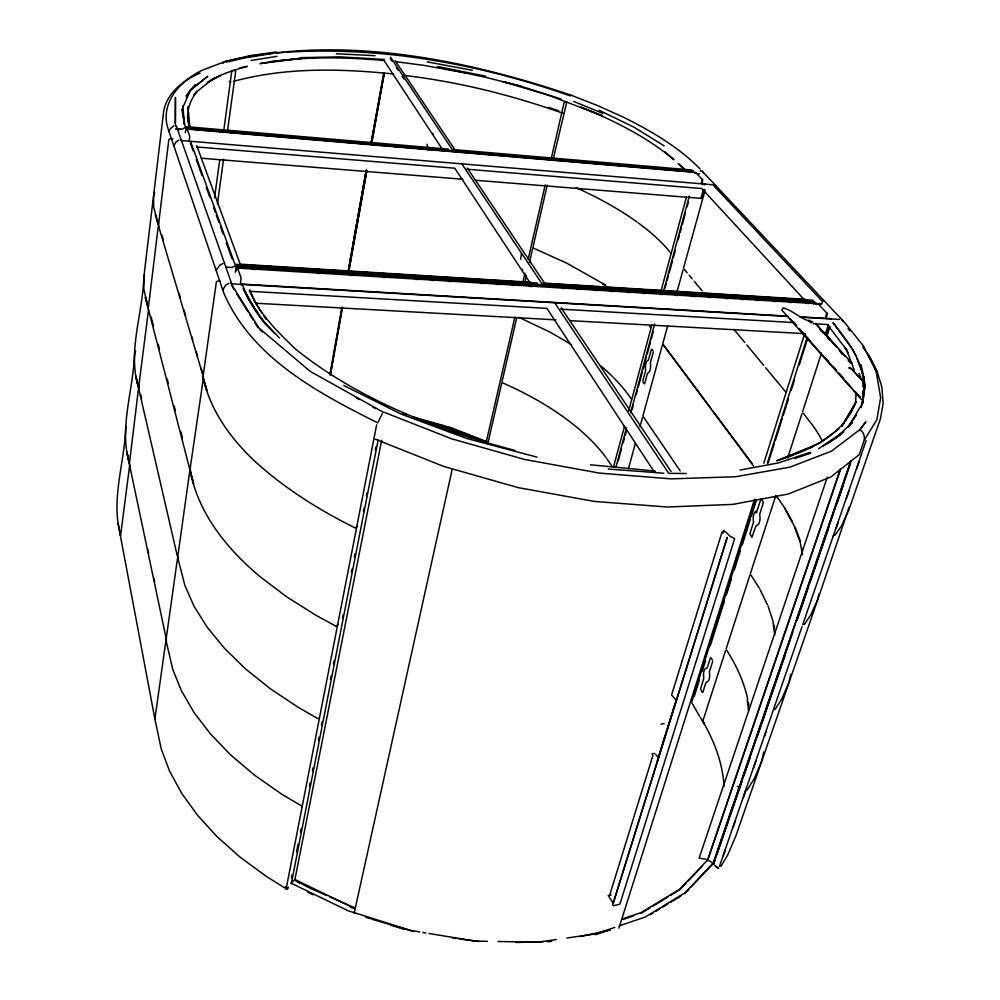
<?xml version="1.0" encoding="UTF-8"?>
<svg xmlns="http://www.w3.org/2000/svg" width="1000" height="1000" viewBox="0 0 1000 1000"><rect width="100%" height="100%" fill="white"/><g stroke="black" fill="none" stroke-linecap="round" stroke-linejoin="round"><path stroke-width="1.5" d="M175.413 123.3L175.45 97.463L175.312 124.113M702.325 182.712L702.725 179.25M863.25 390.425L862.362 404.288L865.075 384.875L863.75 376.538L856.875 358.338M863.363 387.337C864.912 362.6 847.525 341.25 833.012 322.65L852.35 348.875L855.812 355.538M856.125 392.388L855.55 403.025L841.925 426.188L856.2 401.587C843.45 435.712 809.038 450.425 776.912 460.712M704.613 184.85L704.35 183.9M182.512 113.488L183.012 105.738M863.062 397.25L863.737 387.688L862.638 380.988L850.7 368.025L848.775 367.775L851.938 369.25L861.925 380.275L858.938 373.3M863.138 398.15L861.2 407.525M186.25 129.088L185.212 132.738M120.5 536.237L129.775 464.538M138.562 387.925L148.575 309.462M176.088 126.3L175.688 125.45M236.513 268.15L235.238 272.238M865.075 384.875L862.8 402.762L848.875 425.887L852.5 422.35L835.212 438.512L822.45 446.463M189.275 140.225L189.713 136.8M226.887 62.362L226.988 61.625L225.325 61.438L202.662 70.088C180.475 80.138 159.362 103.225 168.225 129.275L223.812 293.05C251.475 357.638 318.137 393.05 377.925 422.925M214.55 197.8L219.762 159.738M223.762 130.5L231.85 70.475M217.413 203.95L223.588 159.162M227.638 129.812L235.725 71.137L233.575 70.3M216.412 281.55L202.963 377.188L206.875 390.513L203.025 377.362C210.1 410.075 230.3 438.025 254.25 460.7L254.625 461.05C284.425 488.325 318.925 509.9 355 527.837M241.062 278.562L240.5 282.413L241.425 284.975M520.612 259.212L521.487 253.375M827.288 312.913L826.65 316.575M432.887 134.388L433.062 133.275M813.863 302.55L813.637 301.488L235.613 265.738L231.85 267.45L226.025 267.087M166.488 639.987L129.362 464.087L138.35 389.675L139.125 388.738M329.9 374.787L341.8 307.438M371.025 143.5L384.062 73.025M350.412 258.938L350.962 255.863M353.438 242.037L366.375 169.812M371.05 143.688L383.713 72.987M348.212 272.137L366.712 169.838M330.238 374.8L342.325 307.413M348.537 272.162L366.725 171.112L348.738 272.25M371.488 143.488L384.275 73.1L371.7 143.562M330.425 374.888L342.45 307.475M522.388 270.562L522.625 269.3M849.05 507.325L818.363 597.9L810.987 614.538L804.237 624.637M286.05 889.25L376.65 424.8M291.45 877.887L292.05 874.837M296.537 851.912L298.038 844.262M300.438 832.038L301.038 828.988M309.438 786.188L310.038 783.138M312.438 770.913L313.038 767.85M318.425 740.337L319.025 737.288M321.425 725.062L322.025 722M330.425 679.2L331.025 676.15M333.425 663.925L334.025 660.863M342.413 618.075L343.013 615.013M351.413 572.225L352.013 569.163M354.412 556.938L355.012 553.888M363.4 511.087L364 508.025M366.4 495.8L367 492.75M375.4 449.95L376 446.9M378.125 440L291.312 883.675M294.75 880.312L381.637 440.4M442.962 148.637L442.725 149.825L384.05 60.512C342.8 56.913 300.85 56.163 259.988 63.612L305.525 57.9L270.863 61.562M818.875 594.05L817.688 599.825L789.438 681.363L781.787 698.913L774.925 709.613M790.763 674.075L788.8 683.2L762.013 760.512L754.125 778.863L747.175 790.062L745.713 790.113M354.188 913.088L452.25 469.025M763.7 752L761.4 762.25L735.962 835.662L727.875 854.7L720.863 866.338M486.275 441.9L514.875 317.188M522.9 282.213L524.987 273.087M528.138 259.4L545.225 184.875M551.15 159.012L564.062 102.75L566.737 101.587M487.7 444.087L501.625 383.537M501.95 382.075L516.788 317.562M524.688 283.225L526.4 275.775M529.487 262.35L532.575 248.925M532.938 247.35L547.25 185.087M553.212 159.175L566.725 102.263M126.363 426.475L125.675 429.212C124.275 460.688 113.488 492.262 118.162 523.862M833.688 534.75L834.938 535.2L841.85 525.325L848.913 509.738L880.475 418.65L883.125 403.488L881.912 387.287L877.013 371.325L868.675 355.238L863.062 347.388M135.65 350.8L134.525 355.125C133.038 390.812 119.125 427.525 129.213 463L126.775 451.488L129.512 463.55M613.55 466.8L624.55 426.1M628.612 411.025L651.812 325.1M661.175 290.438L686.413 196.975M615.975 466.925L626.55 427.825M630.625 412.788L654.65 324.062M663.612 290.975L689.262 196.238M618.263 460.925L621.512 448.9M623.15 442.875L624.375 438.375M625.188 435.363L626.413 430.85M632.112 409.8L633.337 405.288M636.188 394.762L637.413 390.25M638.225 387.25L642.3 372.212M643.112 369.2L646.375 357.175M647.188 354.175L650.45 342.137M651.263 339.137L653.3 331.613M665.113 288.012L666.338 283.5M667.15 280.487L668.375 275.988M669.188 272.975L672.45 260.95M673.263 257.938L675.3 250.425M678.15 239.9L679.375 235.387M680.188 232.375L681.413 227.862M682.225 224.862L685.487 212.838M687.113 206.812L688.337 202.312M642.837 380.775L645.45 371.175A1.85 0.775 -87.1 0 0 645.537 369.462A6.325 2.637 -87 0 1 648.012 360.35A1.863 0.775 -86.9 0 0 648.65 359.387L651.287 349.675M700.138 171.175L700.738 170.487M653.238 352.325L650.575 362.062A1.863 0.775 -87 0 0 650.487 363.8A6.325 2.637 -87 0 1 648 372.925A1.863 0.775 -87.1 0 0 647.362 373.875L644.488 383.925L642.938 382.038M702.038 179.963L701.338 182.825L702.887 184.7M700.925 198.388L703.35 189.525M704.488 189.375L701.988 198.463L475.2 180.238M144.512 274.938L143.775 277.638C142.8 313.962 127.263 351.587 138.55 387.55L135.863 376.188L138.338 386.938M628.387 468.837L635.413 443.25M639.963 426.688L642.463 417.638M642.887 416.062L662.312 345.35M662.763 343.7L667.638 325.988M676.963 292.025L683.05 269.875M683.525 268.125L705.037 190.438M654.95 471.8L655.163 471.05L590.45 464.787M154.7 192.288L153.463 196.525L143.988 275.85L143.787 288.775L148.225 308.2M652.95 755.263L609.113 896.975L613.275 903.125L727.237 537.3L612.7 904.762L613.413 905.738L619.875 904.175L734.65 538.587L730.1 536.325L725.15 531.462L722.062 531.862L671.587 695.025L676.112 700.2L657.325 760.537M723 533.225L723.913 530.262M763.812 463.225L804.712 333.65M618.925 928.138L754.625 499.087M755.625 500.2L691.6 702.375L699.737 716.525M767.4 463.038L806.95 338.162M694.212 696.413L699.388 680.062M702.212 671.15L705.512 660.75M710.225 645.875L724.362 601.287M726.237 595.35L731.425 579M734.25 570.075L740.375 550.75M742.262 544.812L750.263 519.538M751.213 516.562L756.388 500.213M768.162 463.062L774.287 443.738M775.238 440.763L782.3 418.462M783.238 415.5L788.425 399.15M791.25 390.225L794.55 379.825M799.262 364.963L807.262 339.688M821.8 303.325L823.112 300.65M760.763 499.412L757.387 510.037A2.125 1.013 -89.4 0 1 756.562 511A7.237 3.438 -89.5 0 0 753.4 520.938A2.125 1 -89.6 0 1 753.288 522.9L749.9 533.675L751.9 537.337L755.8 526.425A2.125 1.013 -89.7 0 1 756.625 525.475A7.237 3.438 -89.5 0 0 759.812 515.513A2.138 1.025 -89.5 0 1 759.912 513.538L763.375 502.587L761.475 499.1M702.825 692.312L705.85 682.825A2.05 0.912 87.8 0 1 706.6 682.038A6.95 3.088 88 0 0 709.475 673.025A2.05 0.912 88 0 1 709.575 671.15L712.65 661.538M826.538 313.637L825.788 317.225M828.487 324.462L825.175 334.787L826.375 334.85L829.163 326.213M702.95 720.725L725.537 650.662M726.062 649.013L749.85 575.363M750.312 573.8L775.662 496.163M787.65 457.987L801.912 413.762M802.525 411.838L821.5 352.975M827.2 335.325L830.037 326.488M319.45 718L317.875 718.6L298.387 707.425L270.3 688.725L245.3 668.688L224.288 648.15L207.15 627.2L194.013 606.2L184.875 585.425L177.65 557.275L189.675 471.737L190.55 470.637M827.337 477.038L699.087 858.2L705.962 859.188M707.337 860.738L840.45 468.775M707.763 860.138L840.275 470.037M850.65 461.175L712.975 863.812L691.075 886.975M713.4 863.213L850.4 462.6M713.6 863.65L792.75 632.3M796.775 620.513L850.725 462.85M713.925 863.162L715.45 858.725M716.963 854.287L741.75 781.862M743.775 775.95L750.35 756.737M756.925 737.513L785.25 654.737M796.888 620.737L808.512 586.75M810.037 582.312L828.75 527.612M836.838 503.963L843.425 484.75M864.262 440.087L859.262 454.637L830.812 476.987L788.337 494.012L733.012 504.375L667.125 507.013L594.05 501.388L518.013 487.587L443.6 466.388L375.275 439.162M719.425 866.413L802.038 626.625M802.712 624.65L866.112 440.613M723.337 855.662L725.337 849.862M733.325 826.663L735.325 820.863M743.325 797.675L745.812 790.425L745.5 790.975M753.375 768.487L755.888 761.188M764.45 736.338L765.962 731.95M836.25 527.962L838.275 522.087M846.375 498.575L848.913 491.225M856.5 469.188L859.038 461.838M173.812 145.762L176.075 141.938L178.875 139.963M222.738 289.9L225.575 285.413L228.725 283.263M378.325 421.587L382.312 413.688M833.05 536.6L833.725 535.312M168.975 131.488L170.113 129.025L173.938 125.763M216.1 270.35L219.7 265.212L222.963 263.5M186.425 97.837L190.387 90.2L195.413 84.35M691.925 171.488L692.487 171.863L185.75 128.675M813.138 301.975L814.463 301.625L816.287 304.262L815.438 303.337L821.287 303.7M848 427.188L856.538 414.875M859.35 430.625L865.837 421.825L859.663 429.738C863.525 431.25 864.675 436.175 864.425 439.913L876.862 419.663L880.638 397.75L876.188 371.475L863.05 345.538L844.963 322.887L702.025 171.012L703.5 173M186.062 95.925L190.387 90.2L207.575 76.425L190.387 90.2L182.987 107.2L184.35 124.162M288.225 887.312L286.45 889.475L288.275 887.738M166.55 641.025L165.712 642.1L154.9 719.038L161.275 749.087L169.587 771.15L181.688 793.337L197.562 815.3L217.113 836.712L240.15 857.225L266.45 876.45L284.913 888M713.263 862.962L685.113 892.738L645.537 916.912L619.2 925.875M684.825 893.587L688.988 889.175M686.012 883.213L679.625 889.912L670.575 895.413M688.138 880.975L701.975 866.45M294.738 880.413L295.413 879.762M292.175 882.113L294.913 879.513L350.55 906.363L355.025 907.775M755.888 513.025L756.975 512.062M222.675 63.375L225.325 61.438M835.212 438.512L843.787 431.675L818.587 448.738M336.188 626L338.212 624.438M859.5 429.913L831.538 451.125L789.85 467.175L735.562 476.75L670.925 478.875L599.25 473.075L524.637 459.462L451.587 438.787L384.412 412.388M838.775 428.95L819.875 443.038L782.387 458.65M355.325 527.725L357.375 526.275M827.65 443.363L832.638 440.05M836.388 437.562L840.125 435.075M383.6 412.388L310.25 371.413L258.962 328.025L232.488 286.025L176.188 125.5M650.525 914.55L653.162 912.938M655.8 911.325L659.762 908.913M662.4 907.3L667.675 904.075M670.312 902.463L680.863 896.012M640.85 913.462L649.9 907.962M652.475 906.4L667.987 896.975M184.775 127.625L182.512 129.188L176.225 128.65M203.337 378.387L189.963 469.712L193.6 483.787L190.012 469.875C198.012 513.513 227.387 549.412 260.65 577.163L286.588 596.775L315.688 615.125L335.875 626.138M200.062 73.037C183.637 80.225 166.838 92.725 163.625 111.512L153.688 194.65L153.625 206.7L158.15 224.338L155.325 214.737M570.638 95.15L570.288 95.913C479.8 63.987 383.1 46.413 287 52.162M776.975 460.662L812.85 446.712M614.812 927.375L595.8 933.85L566.912 938.012M595.538 934.725L610.15 929.737M794.737 458.575L810.788 453.125M621.962 919.075L641.125 912.6L679.912 889.062L707.575 860.025L711.637 862.125M623.162 919.45L633.475 915.962M810.487 452.212L778.562 462.887L739.975 470.05M178.562 558.112L177.375 559.2L165.975 640.275L172.763 669.438L181.475 690.913L194.075 712.55L210.55 734.05L230.8 755.075L254.662 775.263L281.837 794.275L301.475 805.837M229.013 61.675L242.5 58.338M226.312 61.288C340.712 34.638 461.037 58.25 570.562 94.975M608.112 895.625L610.95 894.95M225.55 61.363L250.05 55.675M233.762 81.325C285.613 67.175 340.238 68.525 393.263 73.987M702.55 720.612L700.475 717.812M580.225 936.575L610 930.075M239.95 67.962L247.387 66.338C233.538 70.037 219.412 74.562 207.475 82.55L220.312 75.5L212.838 78.85L195.588 92.737L193.787 95.237L197.562 90.738C189.3 100.875 184.613 114.838 189.788 127.575L188.075 106.8L187.65 118.4L189.875 126.95M651.862 753.95L654.8 753.388M661.075 724.15L664.025 723.6M243.875 58L273.337 53.388M251.125 60.487L277.025 56.337M556.275 939.55L538.038 942.188L498.137 941.5M548.413 941.538L551.45 941.087M249.375 55.725L276.25 51.975M159.275 226.137L158.162 227.113L148.238 308.637L189.662 468.837L190.6 469.663M276.3 53.075L283.95 52.425M671.062 253L670.263 252.675M515.812 942.513L543.825 941.612M546.938 941.513L551.613 941.363M299.938 57.663L339.637 56.863L384.237 59.425M702.325 720.537L701.812 720.138L703.112 720.2M686.375 473.5L668.725 473.35L555.163 303.475M487.4 941.312L475.125 941.1L429.012 933.475M336.312 53.738L375.062 55.688M255.5 303.212L555.9 319.862M569.913 320.637L804.938 333.663M217.475 281.062L220.1 281.212M230.8 282.863L231.25 283.812L787.875 316.438M241.388 284.05L787.525 316.137M799.987 316.863L830.263 318.6L830.925 319.4M800.35 317.162L839.325 319.45M249.4 291.275L546.888 308.375L653.875 471.25M560.825 309.175L794.425 322.6M813.112 323.675L827.125 324.487L828.337 325.812L846.625 349.913L847.8 352.612L844.688 347.225L846.625 349.913L854.225 370.025M530.913 282.262L240.212 264.188L196.75 145.688L196.588 146.962L454.8 168.212L529.75 282.3M805.487 299.337L544.55 283.113L467.25 168.012M537.537 283.113L234.938 264.325L190.675 141.812L190.475 143.45L193.1 150.75M813.175 300.238L541.725 283.375L462.175 164.387M235.463 266.375L244.812 266.95M247.925 267.137L325.8 271.95M328.913 272.137L406.8 276.95M409.913 277.137L813.325 302.05L813.6 304.088M235.662 266.938L813.825 302.575M818.088 303.788L237.525 268.1L241.025 277.712M236.438 268.35L239.55 268.538M251.988 269.312L255.1 269.5M317.35 273.325L320.462 273.512M350.025 275.325L353.137 275.512M382.7 277.337L385.812 277.525M415.375 279.337L418.488 279.525M430.938 280.3L434.05 280.487M448.05 281.35L451.163 281.537M480.725 283.35L483.837 283.538M496.287 284.312L499.4 284.5M511.85 285.262L514.963 285.45M528.962 286.312L532.075 286.5M561.65 288.325L564.763 288.512M577.2 289.275L580.312 289.462M594.325 290.325L597.438 290.512M609.888 291.288L613 291.475M627 292.337L630.112 292.525M642.562 293.288L645.675 293.475M659.675 294.337L662.788 294.525M675.238 295.3L678.35 295.487M690.8 296.25L695.462 296.537M707.913 297.3L711.025 297.488M725.025 298.35L728.138 298.538M740.588 299.312L743.7 299.5M756.15 300.262L759.262 300.45M773.263 301.312L776.375 301.5M788.825 302.275L791.938 302.462M805.95 303.325L809.062 303.512M816.838 303.988L821.5 304.275M608.263 469.038L663.838 473.225M178.438 557.112L177.375 556.325L138.6 388.263M201.225 158.212L462.75 179.237M467 169.225L701.787 188.538L804.05 299.45M172.963 139.012L169.862 138.763L168.8 139.762L158.425 225.562L203.475 377.2M180.662 139.637L181.05 140.5L712.887 184.75L822.412 301.425M448.525 149.15L185.175 126.575L182.138 109.087L184.262 124.2M692 170.012L452.212 149.462L390.475 57.112M185.712 127.675L693.188 171.3M185.6 128.262L188.713 128.525M191.812 128.787L199.587 129.462M204.25 129.85L212.013 130.512M215.125 130.787L222.887 131.45M226 131.713L235.312 132.513M238.425 132.775L246.188 133.438M250.85 133.837L258.625 134.5M261.725 134.762L271.05 135.562M274.163 135.825L281.925 136.488M285.038 136.75L294.35 137.55M297.462 137.812L305.225 138.475M308.337 138.75L317.663 139.537M320.763 139.812L328.537 140.475M333.2 140.875L340.962 141.537M344.075 141.8L351.838 142.463M354.95 142.725L364.263 143.525M367.375 143.787L375.138 144.45M379.8 144.85L387.575 145.512M390.675 145.775L398.45 146.438M403.1 146.838L410.875 147.5M413.975 147.775L434.175 149.5M437.287 149.762L446.613 150.562M449.712 150.825L457.488 151.488M462.137 151.888L469.913 152.55M473.013 152.812L480.788 153.475M483.888 153.737L493.212 154.537M496.325 154.8L504.087 155.463M508.75 155.863L516.512 156.525M519.625 156.8L527.388 157.463M532.05 157.85L539.825 158.525M542.925 158.787L550.7 159.45M553.8 159.713L563.125 160.512M566.237 160.775L574 161.438M578.663 161.838L586.425 162.5M591.087 162.9L598.862 163.562M601.962 163.825L609.738 164.488M612.837 164.75L622.163 165.55M625.275 165.812L633.038 166.475M636.15 166.75L645.462 167.537M648.575 167.812L656.338 168.475M661 168.875L668.775 169.537M671.875 169.8L679.65 170.463M682.75 170.725L692.075 171.525M695.675 172.463L187.138 129.088L189.688 136.1M175.725 129.162L180.387 129.562M694.775 173.337L699.438 173.738M397.05 61.837L423.525 65.312L467.875 73.325M702.113 720.425L702.925 720.525L701.938 720.288M403.825 75.375C458.188 81.713 511.575 95.075 563.125 113.325M452.887 938.05L455.938 938.45M458.975 938.85L478.775 941.45M437.562 66.562L485.7 76.2M419.787 931.95L410.562 930.425L348.038 910.7L291.075 883.162M422.863 932.463L425.938 932.975M427.088 61.863L472.413 70.3M437.413 66.975L485.475 77.275L520.65 86.175L561.112 99.05M520.65 86.175L502.9 81.613L549.3 95.487L602.112 115.65L580.988 107.163C614 120.588 646.475 136.637 673.925 159.675L664.513 151.562M537.025 457.15L466.562 438.425L400.975 414.038L343.85 385.513M417.262 419.15L421.788 420.35M424.8 421.163L429.312 422.362M432.337 423.175L436.85 424.375M439.862 425.188L444.387 426.388M412.65 416.825L450.95 427.65L486.987 441.737M413.975 417.95L430.175 422.525M436.075 424.188L450.8 428.35M427.013 423.137L449.5 429.487L472.125 438.35M438.862 427.225L446.35 429.35M371.85 919.225L413.512 931.438M514.925 450.438C436.8 429.775 359.425 400.15 295.712 349.25C277.725 331.925 259.2 314.1 249.513 290.562L249.625 289.85L255.425 302.6L262 312.9M155.575 718.713L154.688 718L120.538 536.55M350.35 907.262L354.825 908.675M365.7 917.237L370.163 918.65M391 925.225L404.4 929.45M548.312 107.338L558.65 110.75M451.45 428.963L479.725 439.25M229.325 81.412L230.837 82M402.425 413.038L406.712 414.7M412.438 416.925L458.237 434.675M570.825 95.1L598 105.725L623.9 117.413C651.363 131.137 678.363 146.875 700.05 168.912M452.25 428.913L459.45 431.725M462.337 432.85L469.538 435.675M475.3 437.925L482.512 440.75M456.425 432.962L463.488 435.737M533.562 248.2L566.812 263.212L605.487 285.012M573.763 101.45L602.737 113.375M481.062 439.837L485.075 441.575M519.062 317.413L550.2 332.212L570.925 344.25M309.625 888.025L326.7 895.575M329.55 896.825L355.175 908.15M811.338 322.887L807.588 320.462C799.188 317.5 792.35 310.425 783.213 307.887L781.762 310L861.438 399.525M821.075 330.65L823.562 331.838M808.838 320.125L812.887 322.062M296.125 881.087L300.3 883.1M307.562 892.125L313.125 894.812M599.05 110.213L634.325 127.387L664.125 145.838M737.4 786.237L740.075 787.562M712.362 863.487L718.688 868.337L715.975 866.938M296.425 880.913L308.2 887.387M356.463 398.05L359.188 399.562M372.837 407.113L375.562 408.625M285.413 886.862L286.4 887.438M829.587 318.6L830 319.488M602.625 283.888L606.2 286.45M260.012 329.975L262.4 332M684.325 169.062L678.15 163.475L684.188 169.537M601.15 366.1C612.45 375.875 623 386.662 631.362 399.113M279.387 337.962L260.225 317.6L243.2 288.5C250.987 305.5 261.525 321.325 275.338 334.025M695.75 172.512L701.975 179.175M818.188 303.85L826.45 312.712M704.925 183.912L705.45 184.55M815.6 323.35L852.163 363.462M817.163 325.675L836.587 347M838.637 349.25L844.775 355.988M848.863 360.475L850.913 362.725M820.013 329.625L823.138 333.062M827.312 337.65L829.4 339.938M848.175 360.562L850.263 362.85M793.512 322.075L796.612 325.55M799.7 329.012L810.013 340.588M825.487 357.95L828.575 361.425M832.7 366.05L836.825 370.675M838.888 373L843.012 377.625M858.487 394.988L860.55 397.3M789.963 318.625L796.112 325.538M799.188 328.988L804.312 334.75M806.363 337.05L836.1 370.438M840.2 375.05L859.688 396.925M848.037 328.7L850 330.938M825.45 333.9L836.488 346.975M655.888 754.688L658.512 757.837M684.237 269.225L687.212 272.825M689.2 275.225L692.175 278.837M694.163 281.238L702.113 290.85M733.888 329.312L744.812 342.525M746.8 344.925L763.688 365.363M765.675 367.762L785.537 391.8M803.238 413.225L812.613 425.262A313 143.9 13.5 0 1 822.55 441.337M663.438 344.725L711.112 408.612M714.8 184.587L716.137 186.3M841.5 319.225L842.938 321.087M777.562 498.088L775.688 495.45M649.55 326.112L650.662 327.6M712.987 411.112L752.225 463.7M662.913 344.475L753.512 465.925M651.838 349.288L653.138 351.062M839.488 350.538L841.988 354.075M777.987 498.212L785.312 508.825M264.85 323.137L248.888 300.062L242.463 285.188M643.575 417.062L680.188 470.925M751 575.112L759.362 588.263M606.962 458.888L611.85 466.05M395.062 60.512L454.925 149.662M561.15 307.838L671.05 471.488M390.225 58.5L391.938 61.075M396.225 67.487L397.938 70.062M402.212 76.487L403.925 79.05M263.65 315.475L266.112 319.337M234 289.575L231.612 284.85M236.488 293.512L248.062 311.9M249.725 314.525L253.025 319.775M254.688 322.4L258 327.65M726.737 650.275L728.1 652.463A289.05 169.112 14 0 1 747.725 699.188M712.525 660.088L710.6 657.425L707.312 667.387A2.037 0.912 88.1 0 1 706.562 668.175A6.95 3.088 88 0 0 703.713 677.175A2.037 0.9 88 0 1 703.612 679.038L700.537 688.787L702.2 692.475M703.025 721.737L704.362 723.962L703.025 721.712C714.362 741.5 722.837 763.475 724 786.425M786.025 510.125L792.45 521.812M784.587 508.288L793.825 525.125L800.138 542.087L802.513 554.775M873.363 364.375L868.363 354.762L876.688 370.812M863.05 345.538L864.475 348.35M874.638 368.438L876.188 371.475M760.025 589.612L767.362 604.525M795.113 527.137L800.4 541.325M196.262 159.512L202.05 175.575M206.262 187.262L209.938 197.488M213.625 207.712L215.2 212.087M216.25 215.012L218.888 222.312M220.463 226.7L223.1 234M226.25 242.763L232.037 258.825M235.538 268.637L236.312 270.788M768.025 605.875L773.325 622.188M157.863 221.238L158.675 223.975M161.962 235.188L163.287 239.675M179.088 293.45L180.413 297.938M183.925 309.887L185.675 315.863M191.825 336.775L192.7 339.762M196.213 351.725L197.537 356.2M201.05 368.15L202.362 372.638M151.125 317.013L153.475 326.062M158.175 344.188L159.35 348.713M167.175 378.913L168.35 383.438M174.225 406.087L175.4 410.613M180.888 431.75L182.45 437.788M138 382.475L139.238 387.85M140.875 394.9L141.575 397.925M861 364.625L863.4 375.05M426.962 144.188L428.288 150.225M147.975 549.925L148.613 552.975M154 578.875L154.637 581.925M120.438 535.562L118.1 523.475L120.3 535.163M802 548.4L802.525 551.237M774.038 625.15L774.488 628.125M773.025 623.05L774.812 634.862M301.975 806.35L302.075 807.075M747.262 700.013L748.562 710.75M863.75 376.538L864.237 382.788M748.337 702.15A289.05 169.112 14 0 1 748.888 705.225M502.575 382.837A246.562 123.162 11.2 0 1 606.15 457.688M576.062 187.625A263.738 102.25 11.5 0 1 636.962 221.962M638.212 222.875A263.738 102.25 11.5 0 1 669.638 251.562M366.1 171.088L348.088 272.2L366.15 171.062M692.962 171.088L692.15 171.062L693.025 171.125M148.1 307.85L145.363 297.362L148.1 307.85"/></g></svg>
